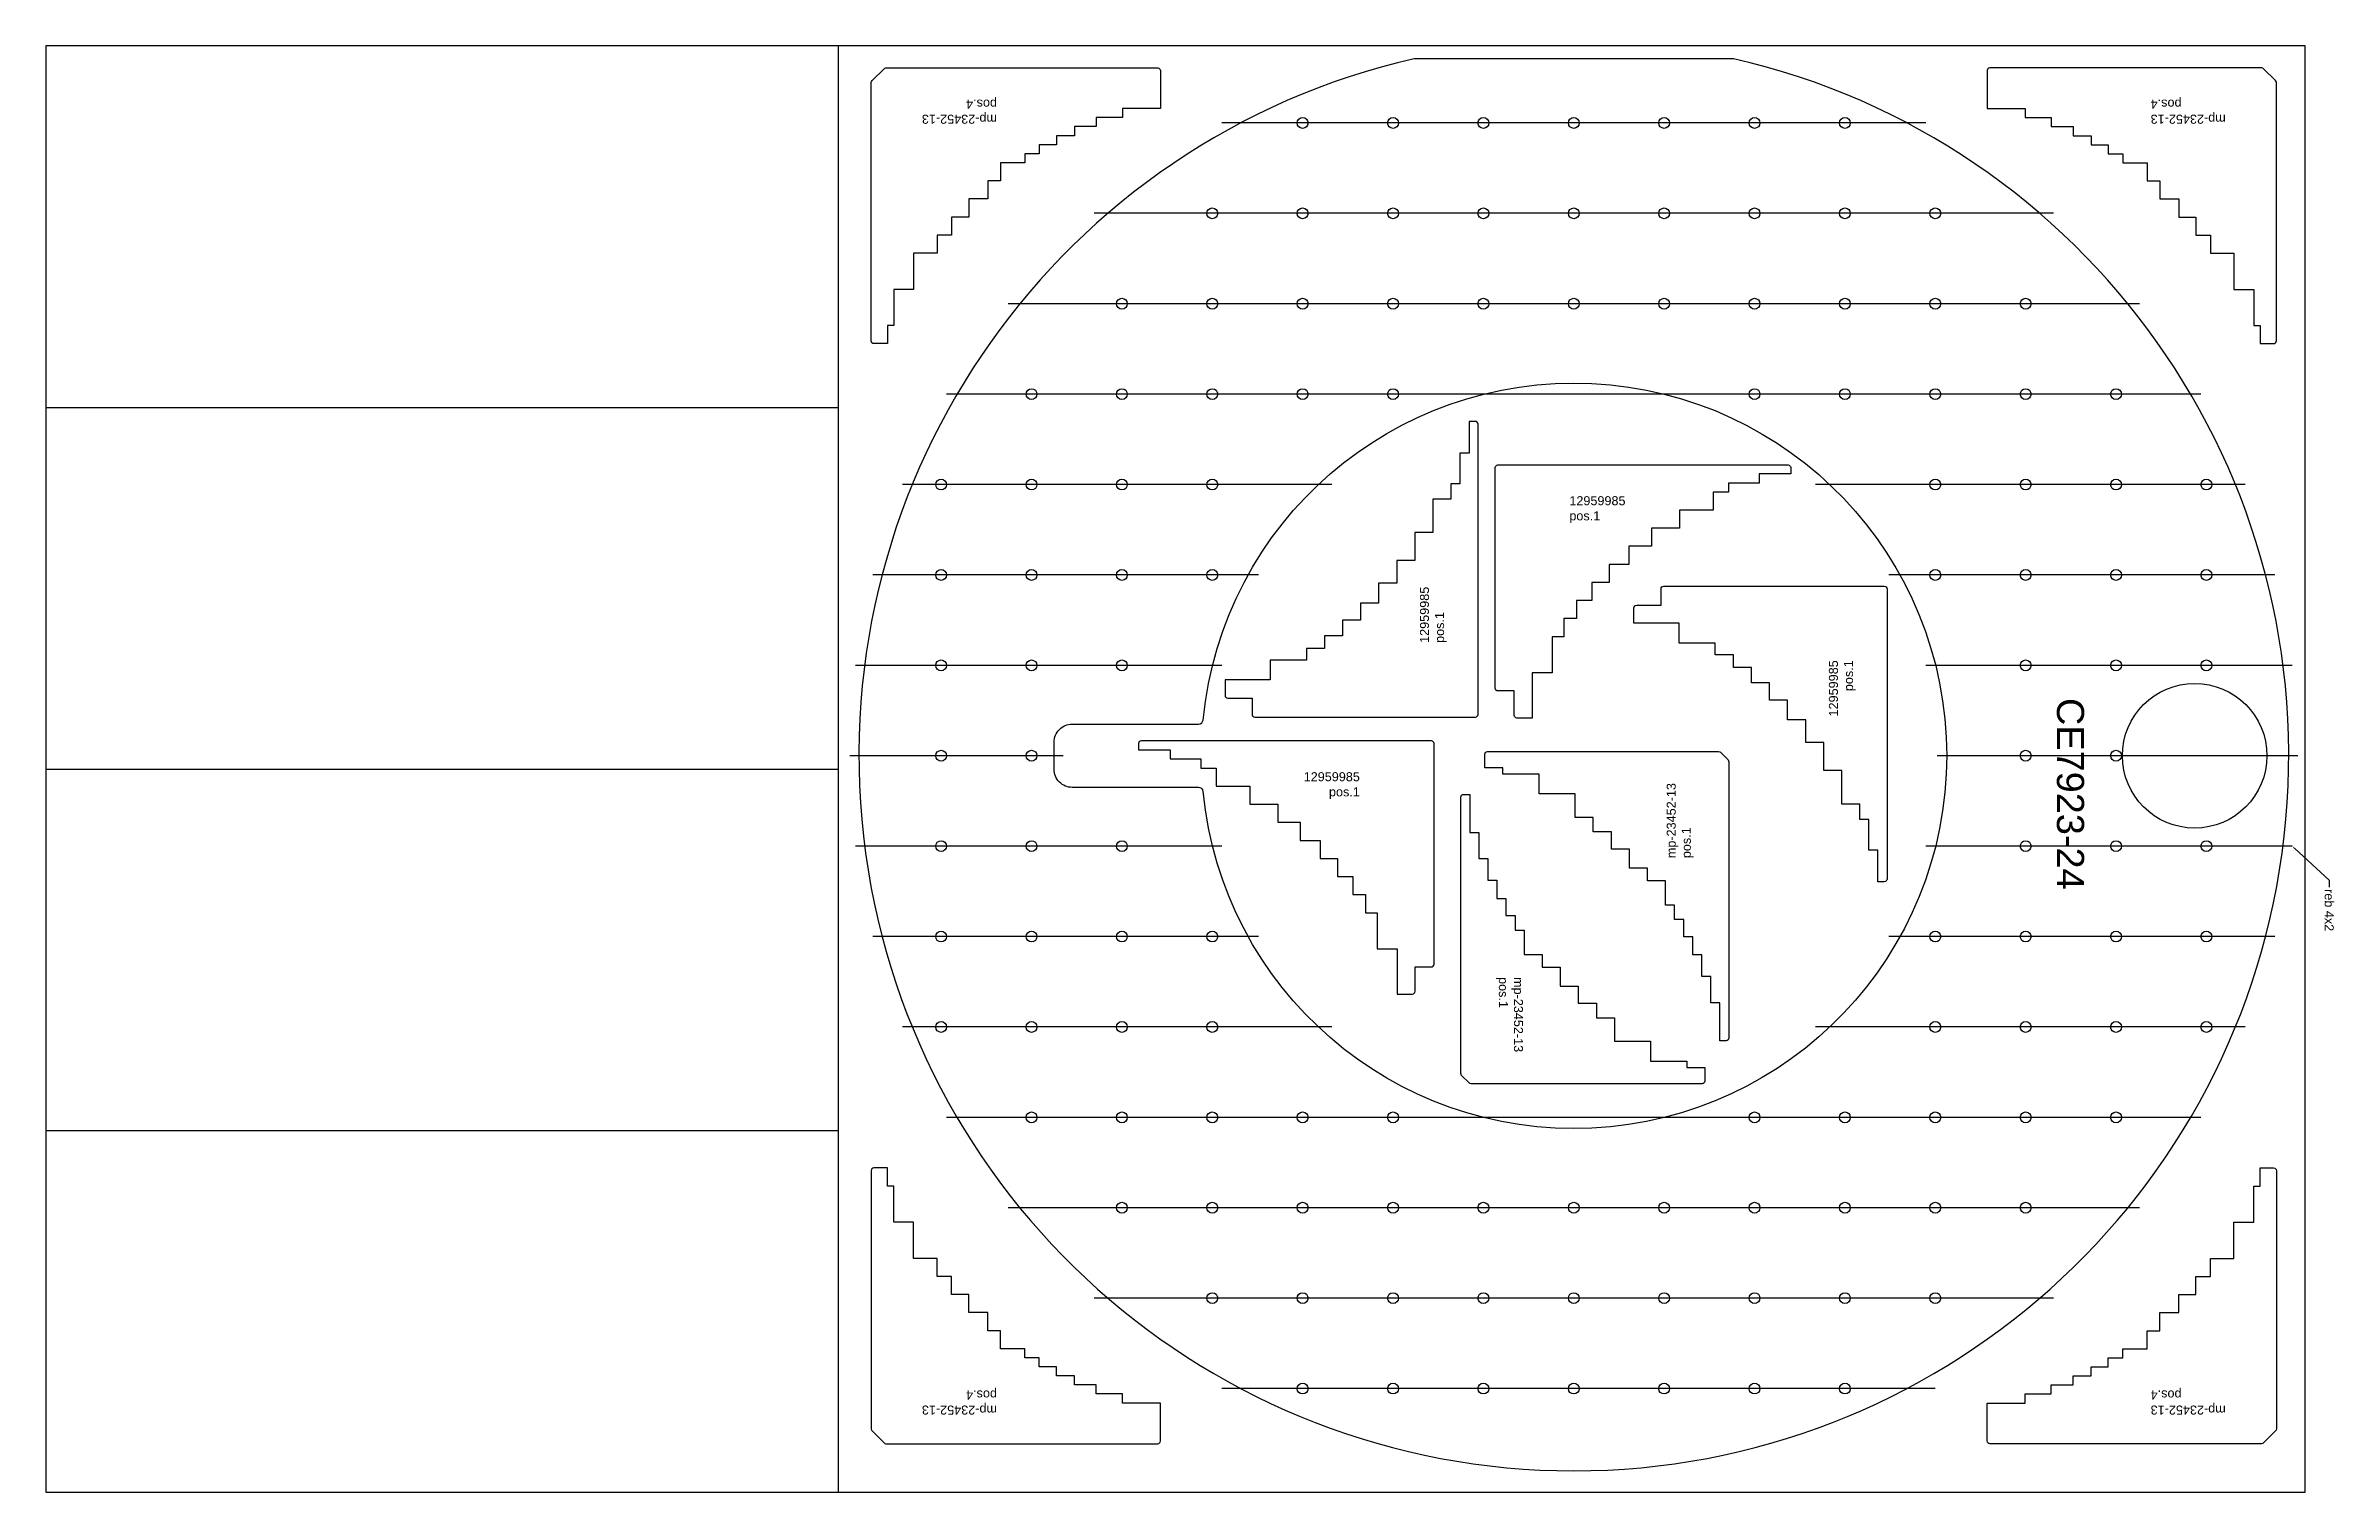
# Model space of a CAD drawing. Header units: millimetres. Extents: x 9995 to 12527, y 4223 to 5823.
import ezdxf
from ezdxf import colors
from ezdxf.entities.mleader import LeaderData, LeaderLine
from ezdxf.math import Vec2, Vec3

# ---------------------------------------------------------------- set-up
doc = ezdxf.new("R2010")
doc.units = ezdxf.units.MM
for name, color, linetype in [('CE7923-24', 7, 'Continuous'), ('Des.', 7, 'Continuous'), ('mp-23452-13', 7, 'Continuous'), ('Rebaixo', 6, 'Continuous'), ('Texto', 3, 'Continuous')]:
    doc.layers.add(name, color=color, linetype=linetype)
doc.styles.get("Standard").update_dxf_attribs({"font": 'arial.ttf'})

msp = doc.modelspace()

# ---------------------------------------------------------------- linework, layer by layer
for p, q in [((10872.2, 4223.2), (10872.2, 5823.2)), ((9994.9, 5423.2), (10872.2, 5423.2)), ((9994.9, 5023.2), (10872.2, 5023.2)), ((9994.9, 4623.2), (10872.2, 4623.2))]:
    msp.add_line(p, q)
at = {"color": 1}
msp.add_lwpolyline([(9994.9, 4223.2), (12494.9, 4223.2), (12494.9, 5823.2), (9994.9, 5823.2)], close=True, dxfattribs=at)
for centre in [(11185.6, 5237.9), (11285.6, 5237.9), (11185.6, 5137.9)]:
    msp.add_circle(centre, 6)
at = {"layer": 'CE7923-24'}
for points in [[(11862.4, 5808.9), (11508.9, 5808.9, 8.83742)], [(11275.5, 4998.3, 0.386347), (11270.5, 5002.9), (11130.6, 5002.9, -0.414214), (11110.6, 5022.9), (11110.6, 5052.9, -0.414214), (11130.6, 5072.9), (11270.5, 5072.9, 0.386347), (11275.5, 5077.4, -20.801928)]]:
    msp.add_lwpolyline(points, format="xyb", close=True, dxfattribs=at)
for centre, radius in [((11385.6, 5737.9), 6), ((11485.6, 5737.9), 6), ((11585.6, 5737.9), 6), ((11685.6, 5737.9), 6), ((11785.6, 5737.9), 6), ((11885.6, 5737.9), 6), ((11985.6, 5737.9), 6), ((11285.6, 5637.9), 6), ((11385.6, 5637.9), 6), ((11485.6, 5637.9), 6), ((11585.6, 5637.9), 6), ((11685.6, 5637.9), 6), ((11785.6, 5637.9), 6), ((11885.6, 5637.9), 6), ((11985.6, 5637.9), 6), ((12085.6, 5637.9), 6), ((11185.6, 5537.9), 6), ((11285.6, 5537.9), 6), ((11385.6, 5537.9), 6), ((11485.6, 5537.9), 6), ((11585.6, 5537.9), 6), ((11685.6, 5537.9), 6), ((11785.6, 5537.9), 6), ((11885.6, 5537.9), 6), ((11985.6, 5537.9), 6), ((12085.6, 5537.9), 6), ((12185.6, 5537.9), 6), ((11085.6, 5437.9), 6), ((11085.6, 5437.9), 6), ((11185.6, 5437.9), 6), ((11285.6, 5437.9), 6), ((11385.6, 5437.9), 6), ((11485.6, 5437.9), 6), ((11885.6, 5437.9), 6), ((11985.6, 5437.9), 6), ((12085.6, 5437.9), 6), ((12185.6, 5437.9), 6), ((12285.6, 5437.9), 6), ((10985.6, 5337.9), 6), ((10985.6, 5337.9), 6), ((11085.6, 5337.9), 6), ((11085.6, 5337.9), 6), ((11185.6, 5337.9), 6), ((11285.6, 5337.9), 6), ((12085.6, 5337.9), 6), ((12185.6, 5337.9), 6), ((12285.6, 5337.9), 6), ((12385.6, 5337.9), 6), ((10985.6, 5237.9), 6), ((11085.6, 5237.9), 6), ((12085.6, 5237.9), 6), ((12185.6, 5237.9), 6), ((12285.6, 5237.9), 6), ((12385.6, 5237.9), 6), ((10985.6, 5137.9), 6), ((11085.6, 5137.9), 6), ((12185.6, 5137.9), 6), ((12285.6, 5137.9), 6), ((12385.6, 5137.9), 6), ((12372.6, 5037.9), 80), ((10985.6, 5037.9), 6), ((11085.6, 5037.9), 6), ((12185.6, 5037.9), 6), ((12285.6, 5037.9), 6), ((10985.6, 4937.9), 6), ((11085.6, 4937.9), 6), ((11185.6, 4937.9), 6), ((12185.6, 4937.9), 6), ((12285.6, 4937.9), 6), ((12385.6, 4937.9), 6), ((10985.6, 4837.9), 6), ((11085.6, 4837.9), 6), ((11185.6, 4837.9), 6), ((11285.6, 4837.9), 6), ((12085.6, 4837.9), 6), ((12185.6, 4837.9), 6), ((12285.6, 4837.9), 6), ((12385.6, 4837.9), 6), ((10985.6, 4737.9), 6), ((11085.6, 4737.9), 6), ((11185.6, 4737.9), 6), ((11285.6, 4737.9), 6), ((12085.6, 4737.9), 6), ((12185.6, 4737.9), 6), ((12285.6, 4737.9), 6), ((12385.6, 4737.9), 6), ((11085.6, 4637.9), 6), ((11185.6, 4637.9), 6), ((11285.6, 4637.9), 6), ((11385.6, 4637.9), 6), ((11485.6, 4637.9), 6), ((11885.6, 4637.9), 6), ((11985.6, 4637.9), 6), ((12085.6, 4637.9), 6), ((12185.6, 4637.9), 6), ((12285.6, 4637.9), 6), ((11185.6, 4537.9), 6), ((11285.6, 4537.9), 6), ((11385.6, 4537.9), 6), ((11485.6, 4537.9), 6), ((11585.6, 4537.9), 6), ((11685.6, 4537.9), 6), ((11785.6, 4537.9), 6), ((11885.6, 4537.9), 6), ((11985.6, 4537.9), 6), ((12085.6, 4537.9), 6), ((12185.6, 4537.9), 6), ((11285.6, 4437.9), 6), ((11385.6, 4437.9), 6), ((11485.6, 4437.9), 6), ((11585.6, 4437.9), 6), ((11685.6, 4437.9), 6), ((11785.6, 4437.9), 6), ((11885.6, 4437.9), 6), ((11985.6, 4437.9), 6), ((12085.6, 4437.9), 6), ((11385.6, 4337.9), 6), ((11485.6, 4337.9), 6), ((11585.6, 4337.9), 6), ((11685.6, 4337.9), 6), ((11785.6, 4337.9), 6), ((11885.6, 4337.9), 6), ((11985.6, 4337.9), 6)]:
    msp.add_circle(centre, radius, dxfattribs=at)
at = {"layer": 'Des.', "color": 2}
for points in [[(11569.7, 5407.7), (11569.7, 5407.7), (11569.7, 5372.7), (11559.7, 5372.7), (11559.7, 5338.7), (11549.7, 5338.7), (11549.7, 5321.7), (11529.7, 5321.7), (11529.7, 5284.7), (11509.7, 5284.7), (11509.7, 5253.7), (11489.7, 5253.7), (11489.7, 5228.7), (11469.7, 5228.7), (11469.7, 5206.7), (11449.7, 5206.7), (11449.7, 5187.7), (11429.7, 5187.7), (11429.7, 5170.7), (11409.7, 5170.7), (11409.7, 5156.7), (11389.7, 5156.7), (11389.7, 5143.7), (11349.7, 5143.7), (11349.7, 5121.7), (11299.7, 5121.7), (11299.7, 5104.7, 0.414214), (11302.7, 5101.7), (11329.7, 5101.7), (11329.7, 5083.7, 0.414214), (11332.7, 5080.7), (11576.7, 5080.7, 0.414214), (11579.7, 5083.7), (11579.7, 5404.7, 0.414214), (11576.7, 5407.7)], [(11925.7, 5349.6), (11925.7, 5349.6), (11890.7, 5349.6), (11890.7, 5339.6), (11856.7, 5339.6), (11856.7, 5329.6), (11839.7, 5329.6), (11839.7, 5309.6), (11802.7, 5309.6), (11802.7, 5289.6), (11771.7, 5289.6), (11771.7, 5269.6), (11746.7, 5269.6), (11746.7, 5249.6), (11724.7, 5249.6), (11724.7, 5229.6), (11705.7, 5229.6), (11705.7, 5209.6), (11688.7, 5209.6), (11688.7, 5189.6), (11674.7, 5189.6), (11674.7, 5169.6), (11661.7, 5169.6), (11661.7, 5129.6), (11639.7, 5129.6), (11639.7, 5079.6), (11622.7, 5079.6, -0.414214), (11619.7, 5082.6), (11619.7, 5109.6), (11601.7, 5109.6, -0.414214), (11598.7, 5112.6), (11598.7, 5356.6, -0.414214), (11601.7, 5359.6), (11922.7, 5359.6, -0.414214), (11925.7, 5356.6)], [(12022.2, 4898.5), (12022.2, 4898.5), (12022.2, 4933.5), (12012.2, 4933.5), (12012.2, 4967.5), (12002.2, 4967.5), (12002.2, 4984.5), (11982.2, 4984.5), (11982.2, 5021.5), (11962.2, 5021.5), (11962.2, 5052.5), (11942.2, 5052.5), (11942.2, 5077.5), (11922.2, 5077.5), (11922.2, 5099.5), (11902.2, 5099.5), (11902.2, 5118.5), (11882.2, 5118.5), (11882.2, 5135.5), (11862.2, 5135.5), (11862.2, 5149.5), (11842.2, 5149.5), (11842.2, 5162.5), (11802.2, 5162.5), (11802.2, 5184.5), (11752.2, 5184.5), (11752.2, 5201.5, -0.414214), (11755.2, 5204.5), (11782.2, 5204.5), (11782.2, 5222.5, -0.414214), (11785.2, 5225.5), (12029.2, 5225.5, -0.414214), (12032.2, 5222.5), (12032.2, 4901.5, -0.414214), (12029.2, 4898.5)], [(11204, 5044.3), (11204, 5044.3), (11239, 5044.3), (11239, 5034.3), (11273, 5034.3), (11273, 5024.3), (11290, 5024.3), (11290, 5004.3), (11327, 5004.3), (11327, 4984.3), (11358, 4984.3), (11358, 4964.3), (11383, 4964.3), (11383, 4944.3), (11405, 4944.3), (11405, 4924.3), (11424, 4924.3), (11424, 4904.3), (11441, 4904.3), (11441, 4884.3), (11455, 4884.3), (11455, 4864.3), (11468, 4864.3), (11468, 4824.3), (11490, 4824.3), (11490, 4774.3), (11507, 4774.3, 0.414214), (11510, 4777.3), (11510, 4804.3), (11528, 4804.3, 0.414214), (11531, 4807.3), (11531, 5051.3, 0.414214), (11528, 5054.3), (11207, 5054.3, 0.414214), (11204, 5051.3)]]:
    msp.add_lwpolyline(points, format="xyb", close=True, dxfattribs=at)
at = {"layer": 'mp-23452-13', "color": 2}
for points in [[(11228.2, 5753.8), (11186.2, 5753.8), (11186.2, 5743.8), (11157.2, 5743.8), (11157.2, 5733.8), (11133.2, 5733.8), (11133.2, 5723.8), (11113.2, 5723.8), (11113.2, 5713.8), (11094.2, 5713.8), (11094.2, 5703.8), (11078.2, 5703.8), (11078.2, 5693.8), (11051.2, 5693.8), (11051.2, 5673.8), (11037.2, 5673.8), (11037.2, 5653.8), (11016.2, 5653.8), (11016.2, 5633.8), (10997.2, 5633.8), (10997.2, 5613.8), (10981.2, 5613.8), (10981.2, 5593.8), (10955.2, 5593.8), (10955.2, 5553.8), (10933.2, 5553.8), (10933.2, 5513.8), (10926.2, 5513.8), (10926.2, 5493.8), (10911.2, 5493.8, -0.414214), (10908.2, 5496.8), (10908.2, 5782.6, -0.198912), (10909.1, 5784.7), (10922.4, 5797.9, -0.198912), (10924.5, 5798.8), (11225.2, 5798.8, -0.414214), (11228.2, 5795.8)], [(12143, 5753.8), (12185, 5753.8), (12185, 5743.8), (12214, 5743.8), (12214, 5733.8), (12238, 5733.8), (12238, 5723.8), (12258, 5723.8), (12258, 5713.8), (12277, 5713.8), (12277, 5703.8), (12293, 5703.8), (12293, 5693.8), (12320, 5693.8), (12320, 5673.8), (12334, 5673.8), (12334, 5653.8), (12355, 5653.8), (12355, 5633.8), (12374, 5633.8), (12374, 5613.8), (12390, 5613.8), (12390, 5593.8), (12416, 5593.8), (12416, 5553.8), (12438, 5553.8), (12438, 5513.8), (12445, 5513.8), (12445, 5493.8), (12460, 5493.8, 0.414214), (12463, 5496.8), (12463, 5782.6, 0.198912), (12462.1, 5784.7), (12448.9, 5797.9, 0.198912), (12446.7, 5798.8), (12146, 5798.8, 0.414214), (12143, 5795.8)], [(11847.2, 4722.6), (11847.2, 4764.6), (11837.2, 4764.6), (11837.2, 4793.6), (11827.2, 4793.6), (11827.2, 4817.6), (11817.2, 4817.6), (11817.2, 4837.6), (11807.2, 4837.6), (11807.2, 4856.6), (11797.2, 4856.6), (11797.2, 4872.6), (11787.2, 4872.6), (11787.2, 4899.6), (11767.2, 4899.6), (11767.2, 4913.6), (11747.2, 4913.6), (11747.2, 4934.6), (11727.2, 4934.6), (11727.2, 4953.6), (11707.2, 4953.6), (11707.2, 4969.6), (11687.2, 4969.6), (11687.2, 4995.6), (11647.2, 4995.6), (11647.2, 5017.6), (11607.2, 5017.6), (11607.2, 5024.6), (11587.2, 5024.6), (11587.2, 5039.6, -0.414214), (11590.2, 5042.6), (11845.9, 5042.6, -0.198912), (11848, 5041.7), (11856.3, 5033.4, -0.198912), (11857.2, 5031.3), (11857.2, 4725.6, -0.414214), (11854.2, 4722.6)], [(11570.6, 4995.1), (11570.6, 4953.1), (11580.6, 4953.1), (11580.6, 4924.1), (11590.6, 4924.1), (11590.6, 4900.1), (11600.6, 4900.1), (11600.6, 4880.1), (11610.6, 4880.1), (11610.6, 4861.1), (11620.6, 4861.1), (11620.6, 4845.1), (11630.6, 4845.1), (11630.6, 4818.1), (11650.6, 4818.1), (11650.6, 4804.1), (11670.6, 4804.1), (11670.6, 4783.1), (11690.6, 4783.1), (11690.6, 4764.1), (11710.6, 4764.1), (11710.6, 4748.1), (11730.6, 4748.1), (11730.6, 4722.1), (11770.6, 4722.1), (11770.6, 4700.1), (11810.6, 4700.1), (11810.6, 4693.1), (11830.6, 4693.1), (11830.6, 4678.1, -0.414214), (11827.6, 4675.1), (11571.9, 4675.1, -0.198912), (11569.8, 4676), (11561.5, 4684.2, -0.198912), (11560.6, 4686.3), (11560.6, 4992.1, -0.414214), (11563.6, 4995.1)], [(11228.2, 4321.9), (11186.2, 4321.9), (11186.2, 4331.9), (11157.2, 4331.9), (11157.2, 4341.9), (11133.2, 4341.9), (11133.2, 4351.9), (11113.2, 4351.9), (11113.2, 4361.9), (11094.2, 4361.9), (11094.2, 4371.9), (11078.2, 4371.9), (11078.2, 4381.9), (11051.2, 4381.9), (11051.2, 4401.9), (11037.2, 4401.9), (11037.2, 4421.9), (11016.2, 4421.9), (11016.2, 4441.9), (10997.2, 4441.9), (10997.2, 4461.9), (10981.2, 4461.9), (10981.2, 4481.9), (10955.2, 4481.9), (10955.2, 4521.9), (10933.2, 4521.9), (10933.2, 4561.9), (10926.2, 4561.9), (10926.2, 4581.9), (10911.2, 4581.9, 0.414214), (10908.2, 4578.9), (10908.2, 4293.2, 0.198912), (10909.1, 4291), (10922.4, 4277.8, 0.198912), (10924.5, 4276.9), (11225.2, 4276.9, 0.414214), (11228.2, 4279.9)], [(12143, 4321.9), (12185, 4321.9), (12185, 4331.9), (12214, 4331.9), (12214, 4341.9), (12238, 4341.9), (12238, 4351.9), (12258, 4351.9), (12258, 4361.9), (12277, 4361.9), (12277, 4371.9), (12293, 4371.9), (12293, 4381.9), (12320, 4381.9), (12320, 4401.9), (12334, 4401.9), (12334, 4421.9), (12355, 4421.9), (12355, 4441.9), (12374, 4441.9), (12374, 4461.9), (12390, 4461.9), (12390, 4481.9), (12416, 4481.9), (12416, 4521.9), (12438, 4521.9), (12438, 4561.9), (12445, 4561.9), (12445, 4581.9), (12460, 4581.9, -0.414214), (12463, 4578.9), (12463, 4293.2, -0.198912), (12462.1, 4291), (12448.9, 4277.8, -0.198912), (12446.7, 4276.9), (12146, 4276.9, -0.414214), (12143, 4279.9)]]:
    msp.add_lwpolyline(points, format="xyb", close=True, dxfattribs=at)
at = {"layer": 'Rebaixo'}
for p, q in [((12075, 5737.9), (11296.3, 5737.9)), ((12216.3, 5637.9), (11155, 5637.9)), ((12311.4, 5537.9), (11059.8, 5537.9)), ((12379.6, 5437.9), (10991.6, 5437.9)), ((11418, 5337.9), (10942.9, 5337.9)), ((12428.3, 5337.9), (11953.2, 5337.9)), ((11336.9, 5237.9), (10910, 5237.9)), ((12461.2, 5237.9), (12034.3, 5237.9)), ((11296.3, 5137.9), (10890.9, 5137.9)), ((12480.4, 5137.9), (12075, 5137.9)), ((11120.6, 5037.9), (10884.6, 5037.9)), ((12486.6, 5037.9), (12087.6, 5037.9)), ((11296.3, 4937.9), (10890.9, 4937.9)), ((12480.4, 4937.9), (12075, 4937.9)), ((11336.9, 4837.9), (10910, 4837.9)), ((12461.2, 4837.9), (12034.3, 4837.9)), ((11418, 4737.9), (10942.9, 4737.9)), ((12428.3, 4737.9), (11953.2, 4737.9)), ((12379.6, 4637.9), (10991.6, 4637.9)), ((12311.4, 4537.9), (11059.8, 4537.9)), ((12216.3, 4437.9), (11155, 4437.9)), ((12085.6, 4337.9), (11296.3, 4337.9))]:
    msp.add_line(p, q, dxfattribs=at)

# ---------------------------------------------------------------- texts
at = {"layer": 'Texto', "color": 2, "char_height": 10}
for s, width, insert, attachment_point, rotation in [('mp-23452-13 pos.4', 60.76, (11047.4, 5737), 1, 180), ('mp-23452-13 pos.4', 60.76, (12323.9, 5737), 3, 180), ('12959985 pos.1', 12.244, (11515.4, 5162.7), 1, 90), ('12959985 pos.1', 12.244, (11967.9, 5143.5), 3, 90), ('mp-23452-13 pos.1', 60.76, (11788.4, 4924.6), 1, 90), ('mp-23452-13 pos.1', 60.76, (11629.4, 4793.1), 1, 270), ('mp-23452-13 pos.4', 60.76, (11047.4, 4338.8), 7, 180), ('mp-23452-13 pos.4', 60.76, (12323.9, 4338.8), 9, 180)]:
    msp.add_mtext_dynamic_manual_height_columns(s, width=width, gutter_width=12.5, heights=[0], dxfattribs=dict(at, insert=insert, attachment_point=attachment_point, rotation=rotation))
for insert, attachment_point in [((11680.7, 5295.3), 7), ((11448.9, 4990), 9)]:
    msp.add_mtext_dynamic_manual_height_columns('12959985 pos.1', width=12.244, gutter_width=12.5, heights=[0], dxfattribs=dict(at, insert=insert, attachment_point=attachment_point))
at = {"layer": 'Texto', "insert": (12250.2, 4889.8), "char_height": 30, "attachment_point": 3, "rotation": 270}
msp.add_mtext_dynamic_manual_height_columns('CE7923-24', width=320.497, gutter_width=12.5, heights=[0], dxfattribs=at)

# ---------------------------------------------------------------- leaders
at = {"layer": 'Rebaixo'}
ml = msp.add_multileader_mtext('Standard', dxfattribs=at)
ml.set_content('reb 4x2', color=256)
ml.set_leader_properties()
ml.build(insert=Vec2(0, 0))
ctx = ml.context
ctx.base_point, ctx.char_height, ctx.plane_origin, ctx.plane_x_axis, ctx.plane_y_axis = Vec3(12521.4, 4892.4), 10, Vec3(12480.4, 4937.9), Vec3(0, -1), Vec3(1, 0)
notes = []
notes.append((ctx, [(0, (1, 1, 0), (12521.4, 4900.4), (0, -1), 8, [(0, [(12480.4, 4937.9)], 0, [])])]))
ctx.mtext.insert, ctx.mtext.text_direction, ctx.mtext.rotation, ctx.mtext.flow_direction = Vec3(12526.5, 4890.4), Vec3(0, -1), 4.712389, 5
for ctx, leaders in notes:
    for number, flags, end, landing, length, lines in leaders:
        leader = LeaderData()
        leader.index, (leader.has_last_leader_line, leader.has_dogleg_vector, leader.attachment_direction) = number, flags
        leader.last_leader_point, leader.dogleg_vector, leader.dogleg_length = Vec3(end), Vec3(landing), length
        for number, points, colour, breaks in lines:
            line = LeaderLine()
            line.index, line.vertices, line.color, line.breaks = number, Vec3.list(points), colors.encode_raw_color(colour), breaks
            leader.lines.append(line)
        ctx.leaders.append(leader)

doc.saveas('drawing.dxf')
